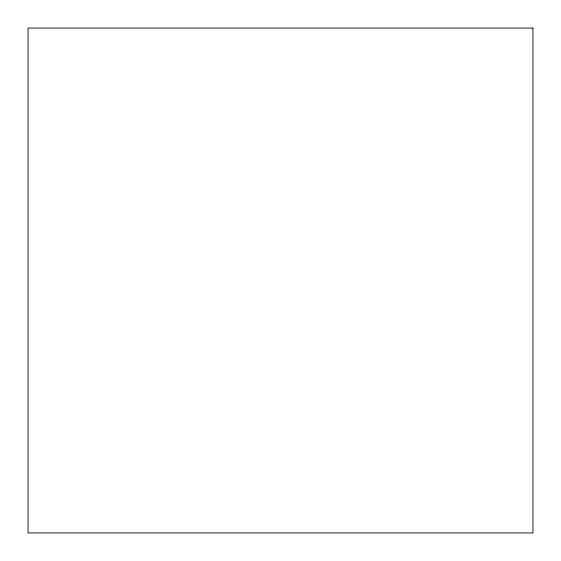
<?xml version="1.0" encoding="UTF-8"?>
<svg xmlns="http://www.w3.org/2000/svg" width="561" height="561" viewBox="0 0 561 561"><rect width="100%" height="100%" fill="white"/><g stroke="black" fill="none" stroke-linecap="round" stroke-linejoin="round"><path stroke-width="0.84" d="M532.95 28.05L28.05 28.05L28.05 532.95L532.95 532.95L532.95 28.05"/></g></svg>
